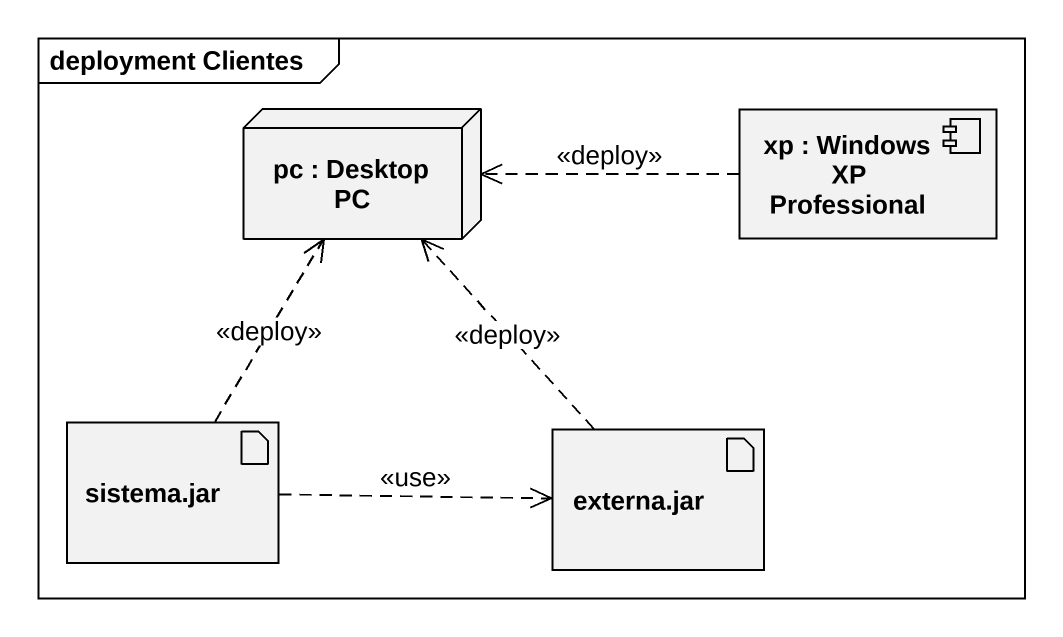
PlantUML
@startuml
mainframe deployment Clientes
node "pc : Desktop PC" as pc
component "xp : Windows XP Professional" as xp
artifact "sistema.jar" as sistema_jar
artifact "externa.jar" as externa_jar
xp .left.> pc : <<deploy>>
sistema_jar .up.> pc : <<deploy>>
sistema_jar .right.> externa_jar : <<use>>
externa_jar .up.> pc : <<deploy>>
@enduml
